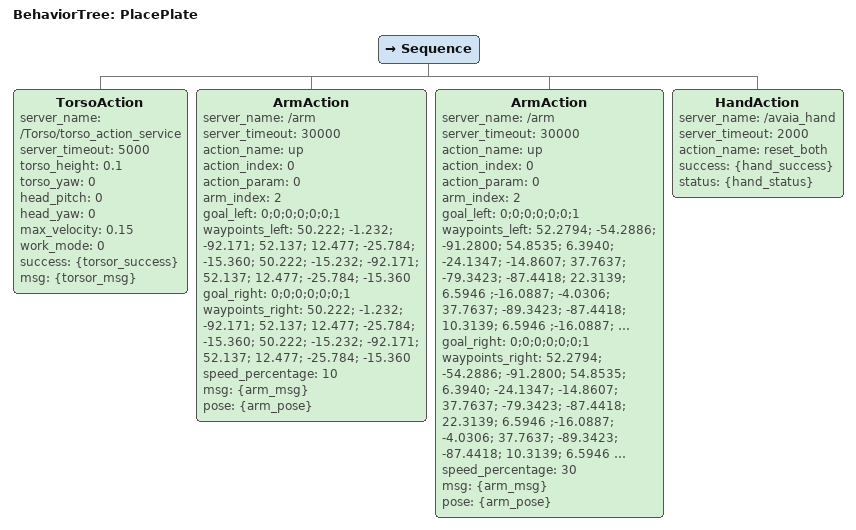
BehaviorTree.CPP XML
<?xml version="1.0" encoding="UTF-8"?>
<root BTCPP_format="4"
      main_tree_to_execute="PlacePlate">
  <BehaviorTree ID="PlacePlate">
    <Sequence>
      <TorsoAction server_name="/Torso/torso_action_service"
                   server_timeout="5000"
                   torso_height="0.1"
                   torso_yaw="0"
                   head_pitch="0"
                   head_yaw="0"
                   max_velocity="0.15"
                   work_mode="0"
                   success="{torsor_success}"
                   msg="{torsor_msg}"/>
      <ArmAction server_name="/arm"
              server_timeout="30000"
              action_name="up"
              action_index="0"
              action_param="0"
              arm_index="2"
              goal_left="0;0;0;0;0;0;1"
              waypoints_left="50.222; -1.232; -92.171; 52.137; 12.477; -25.784; -15.360;
                            50.222; -15.232; -92.171; 52.137; 12.477; -25.784; -15.360
                            "
              goal_right="0;0;0;0;0;0;1"
              waypoints_right="50.222; -1.232; -92.171; 52.137; 12.477; -25.784; -15.360;
                            50.222; -15.232; -92.171; 52.137; 12.477; -25.784; -15.360
                            "
              speed_percentage="10"
              msg="{arm_msg}"
              pose="{arm_pose}"/>
      <ArmAction server_name="/arm"
              server_timeout="30000"
              action_name="up"
              action_index="0"
              action_param="0"
              arm_index="2"
              goal_left="0;0;0;0;0;0;1"
              waypoints_left="
                            52.2794; -54.2886; -91.2800; 54.8535; 6.3940; -24.1347; -14.8607;
                            37.7637; -79.3423; -87.4418; 22.3139; 6.5946 ;-16.0887; -4.0306;
                            37.7637; -89.3423; -87.4418; 10.3139; 6.5946 ;-16.0887; -4.0306;
                            4.3924; -41.4222; -63.2834; 10.2406; 28.6607; -16.0369; 3.6670;
                             0;-20;-20;0;0;0;0;
                            0;-5;0;0;0;0;0"
              goal_right="0;0;0;0;0;0;1"
              waypoints_right="
                            52.2794; -54.2886; -91.2800; 54.8535; 6.3940; -24.1347; -14.8607;
                            37.7637; -79.3423; -87.4418; 22.3139; 6.5946 ;-16.0887; -4.0306;
                            37.7637; -89.3423; -87.4418; 10.3139; 6.5946 ;-16.0887; -4.0306;
                            -5.3924; -51.4222; -63.2834; 10.2406; 28.6607; -16.0369; 3.6670;
                            0;-20;-20;0;0;0;0;
                            0;-5;0;0;0;0;0"
              speed_percentage="30"
              msg="{arm_msg}"
              pose="{arm_pose}"/>
      <HandAction server_name="/avaia_hand"
                  server_timeout="2000"
                  action_name="reset_both"
                  success="{hand_success}"
                  status="{hand_status}"/>
    </Sequence>
  </BehaviorTree>
</root>
